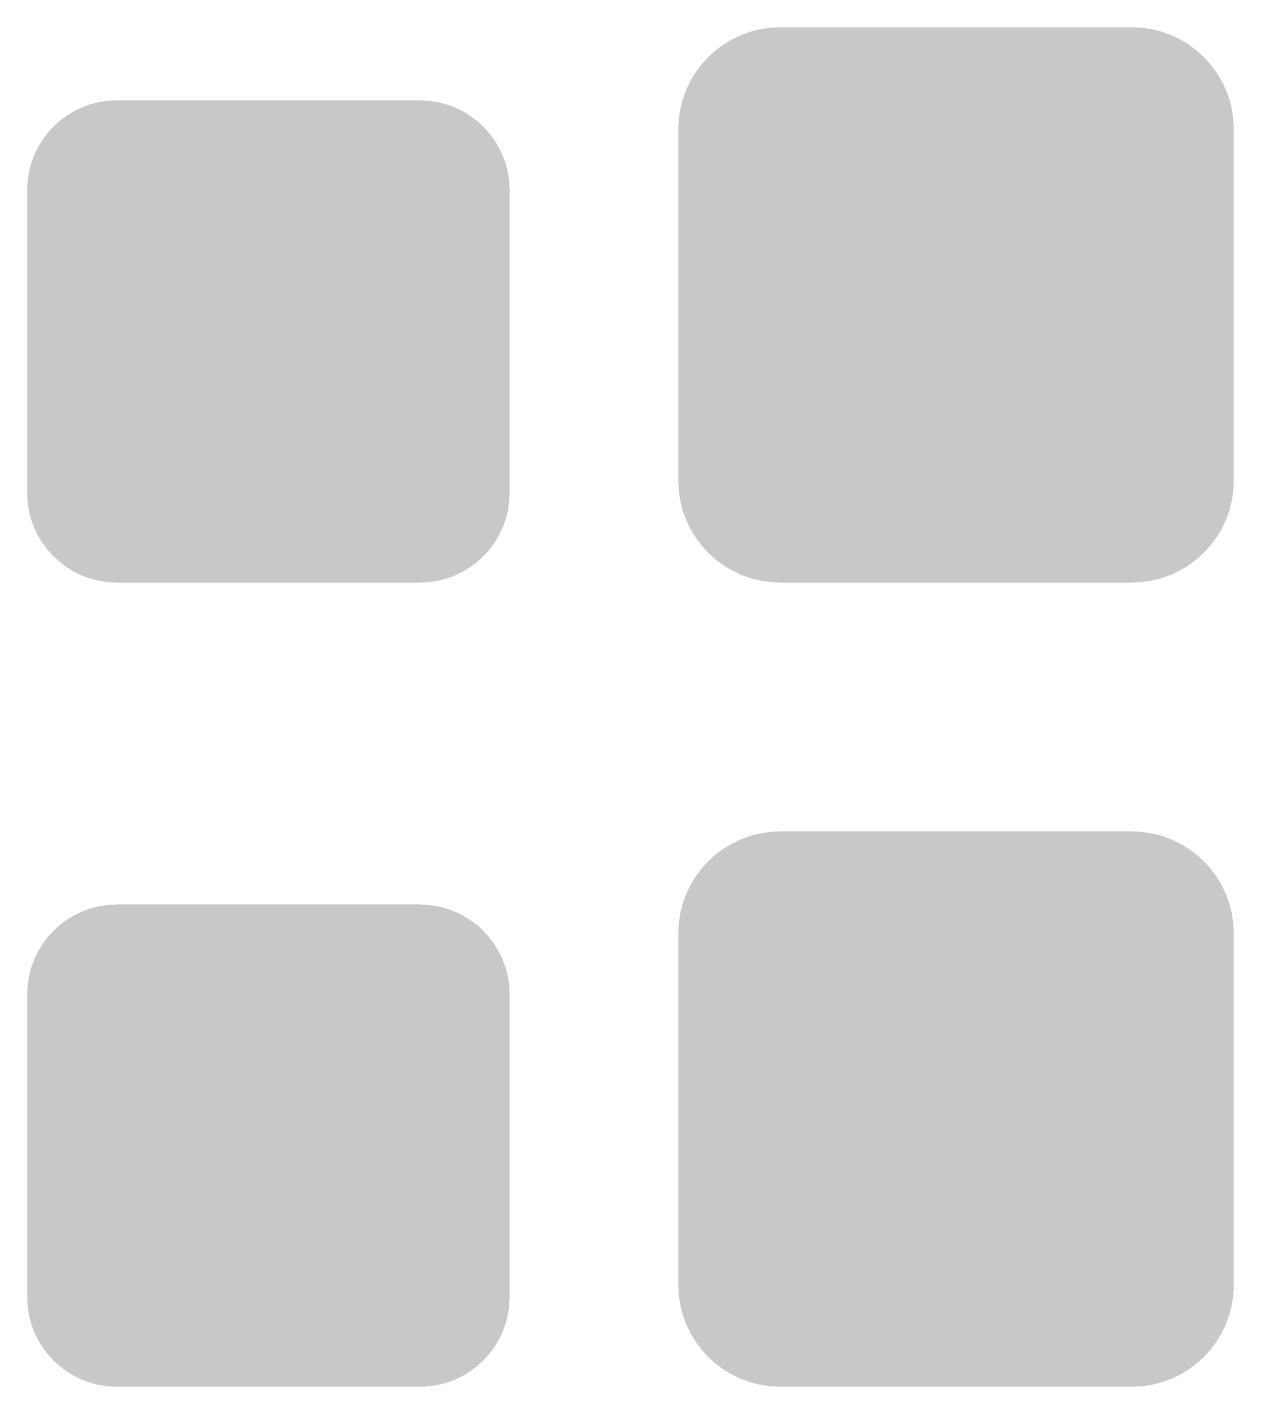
# Model space of a CAD drawing. Header units: millimetres. Extents: x 5277 to 6029, y 2052 to 2709.
# Drawn here: x 5706 to 5722.5, y 2513.63 to 2532.23 of the extents above; entities that cross this region are included whole.
import ezdxf

# ---------------------------------------------------------------- set-up
doc = ezdxf.new("R2010")
doc.units = ezdxf.units.MM
doc.layers.add('RailwayFacility', color=7, linetype='CONTINUOUS', true_color=0x000000)
doc.layers.add('ServiceFacility', color=7, linetype='CONTINUOUS', true_color=0x000000)

# ---------------------------------------------------------------- blocks, each defined once
blk = doc.blocks.new('602030206_план_мз')
at = {"layer": 'RailwayFacility', "linetype": 'Continuous'}
h = blk.add_hatch(color=256, dxfattribs=at)
edge = h.paths.add_edge_path()
edge.add_spline(control_points=[(0, 0), (0, 0.675), (0.55, 1.225), (1.225, 1.225)], knot_values=[-1, -1, -1, -1, 0, 0, 0, 0], degree=3, periodic=0)
edge.add_line((1.225, 1.225), (5.372, 1.225))
edge.add_spline(control_points=[(5.372, 1.225), (6.047, 1.225), (6.598, 0.675), (6.598, 0)], knot_values=[-1, -1, -1, -1, 0, 0, 0, 0], degree=3, periodic=0)
edge.add_line((6.598, 0), (6.598, -4.147))
edge.add_spline(control_points=[(6.598, -4.147), (6.598, -4.822), (6.047, -5.372), (5.372, -5.372)], knot_values=[-1, -1, -1, -1, 0, 0, 0, 0], degree=3, periodic=0)
edge.add_line((5.372, -5.372), (1.225, -5.372))
edge.add_spline(control_points=[(1.225, -5.372), (0.55, -5.372), (0, -4.822), (0, -4.147)], knot_values=[-1, -1, -1, -1, 0, 0, 0, 0], degree=3, periodic=0)
edge.add_line((0, -4.147), (0, 0))
edge = h.paths.add_edge_path(flags=16)
edge.add_spline(control_points=[(0.313, -4.147), (0.313, -4.652), (0.72, -5.059), (1.225, -5.059)], knot_values=[-1, -1, -1, -1, 0, 0, 0, 0], degree=3, periodic=0)
edge.add_line((1.225, -5.059), (5.372, -5.059))
edge.add_spline(control_points=[(5.372, -5.059), (5.878, -5.059), (6.285, -4.652), (6.285, -4.147)], knot_values=[-1, -1, -1, -1, 0, 0, 0, 0], degree=3, periodic=0)
edge.add_line((6.285, -4.147), (6.285, 0))
edge.add_spline(control_points=[(6.285, 0), (6.285, 0.505), (5.878, 0.912), (5.372, 0.912)], knot_values=[-1, -1, -1, -1, 0, 0, 0, 0], degree=3, periodic=0)
edge.add_line((5.372, 0.912), (1.225, 0.912))
edge.add_spline(control_points=[(1.225, 0.912), (0.72, 0.912), (0.313, 0.505), (0.313, 0)], knot_values=[-1, -1, -1, -1, 0, 0, 0, 0], degree=3, periodic=0)
edge.add_line((0.313, 0), (0.313, -4.147))
at = {"layer": 'RailwayFacility', "linetype": 'Continuous', "true_color": 0xff0000}
h = blk.add_hatch(color=1, dxfattribs=at)
edge = h.paths.add_edge_path()
edge.add_line((0.313, 0), (0.313, -4.147))
edge.add_spline(control_points=[(0.313, -4.147), (0.313, -4.652), (0.72, -5.059), (1.225, -5.059)], knot_values=[-1, -1, -1, -1, 0, 0, 0, 0], degree=3, periodic=0)
edge.add_line((1.225, -5.059), (5.372, -5.059))
edge.add_spline(control_points=[(5.372, -5.059), (5.878, -5.059), (6.285, -4.652), (6.285, -4.147)], knot_values=[-1, -1, -1, -1, 0, 0, 0, 0], degree=3, periodic=0)
edge.add_line((6.285, -4.147), (6.285, 0))
edge.add_spline(control_points=[(6.285, 0), (6.285, 0.505), (5.878, 0.912), (5.372, 0.912)], knot_values=[-1, -1, -1, -1, 0, 0, 0, 0], degree=3, periodic=0)
edge.add_line((5.372, 0.912), (1.225, 0.912))
edge.add_spline(control_points=[(1.225, 0.912), (0.72, 0.912), (0.313, 0.505), (0.313, 0)], knot_values=[-1, -1, -1, -1, 0, 0, 0, 0], degree=3, periodic=0)
at = {"layer": 'RailwayFacility', "linetype": 'Continuous'}
h = blk.add_hatch(color=256, dxfattribs=at)
h.paths.add_polyline_path([(2.024, 0.288), (2.027, 0.288), (2.031, 0.29), (2.031, 0.292), (2.031, 0.294), (2.031, 0.296), (2.089, 0.296), (2.189, 0.256), (2.231, 0.216), (2.273, 0.175), (2.368, 0.051), (2.421, -0.032), (2.474, -0.116), (2.545, -0.226), (2.563, -0.251), (3.384, -0.408), (4.591, -0.718), (4.977, -0.871), (5.043, -0.897), (5.185, -0.999), (5.262, -1.075), (5.404, -1.214), (5.546, -1.509), (5.546, -1.666), (5.546, -1.739), (5.51, -1.878), (5.473, -1.943), (5.422, -2.013), (5.305, -2.082), (5.24, -2.082), (5.222, -2.082), (5.192, -2.078), (5.181, -2.075), (4.875, -1.969), (4.226, -1.732), (3.883, -1.6), (3.84, -1.644), (3.737, -1.746), (3.679, -1.805), (3.621, -1.863), (3.537, -1.945), (3.511, -1.969), (3.486, -1.992), (3.427, -2.044), (3.395, -2.071), (3.362, -2.098), (3.303, -2.135), (3.278, -2.144), (3.252, -2.153), (3.194, -2.162), (3.161, -2.162), (3.121, -2.162), (3.037, -2.147), (2.994, -2.133), (2.906, -2.107), (2.818, -2.027), (2.818, -1.972), (2.818, -1.947), (2.837, -1.885), (2.855, -1.848), (2.884, -1.797), (2.968, -1.653), (3.023, -1.56), (3.077, -1.467), (3.147, -1.352), (3.161, -1.331), (3.056, -1.29), (2.49, -1.064), (2.031, -0.878), (1.998, -0.867), (1.903, -0.383), (1.841, 0.092), (1.841, 0.095), (1.841, 0.101), (1.841, 0.102), (1.841, 0.104), (1.841, 0.106), (1.841, 0.139), (1.865, 0.199), (1.889, 0.226), (1.912, 0.254), (1.98, 0.285)])
h.paths.add_polyline_path([(3.978, -2.629), (5.342, -2.629), (5.375, -2.629), (5.431, -2.652), (5.455, -2.676), (5.479, -2.7), (5.502, -2.756), (5.502, -2.789), (5.502, -4.014), (5.502, -4.047), (5.479, -4.106), (5.455, -4.131), (5.431, -4.157), (5.375, -4.182), (5.342, -4.182), (5.305, -4.182), (5.247, -4.182), (5.225, -4.182), (5.203, -4.182), (5.181, -4.182), (5.178, -4.252), (5.125, -4.368), (5.076, -4.416), (5.026, -4.463), (4.908, -4.51), (4.839, -4.51), (4.769, -4.51), (4.651, -4.463), (4.602, -4.416), (4.552, -4.368), (4.5, -4.252), (4.496, -4.182), (4.266, -4.182), (3.883, -4.182), (3.73, -4.182), (3.599, -4.182), (3.468, -4.182), (3.464, -4.252), (3.409, -4.368), (3.358, -4.416), (3.307, -4.463), (3.187, -4.51), (3.118, -4.51), (3.048, -4.51), (2.93, -4.463), (2.88, -4.416), (2.831, -4.368), (2.778, -4.252), (2.775, -4.182), (2.643, -4.182), (2.596, -4.182), (2.518, -4.151), (2.487, -4.12), (2.456, -4.089), (2.425, -4.011), (2.425, -3.963), (2.425, -3.482), (3.635, -3.482), (3.635, -3.839), (3.818, -3.839), (3.818, -2.789), (3.818, -2.756), (3.841, -2.7), (3.865, -2.676), (3.889, -2.652), (3.945, -2.629)])
h.paths.add_polyline_path([(4.839, -3.985), (4.828, -3.985), (4.795, -3.993), (4.773, -4), (4.758, -4.007), (4.729, -4.025), (4.715, -4.036), (4.696, -4.055), (4.675, -4.084), (4.671, -4.095), (4.664, -4.117), (4.656, -4.153), (4.656, -4.168), (4.656, -4.204), (4.684, -4.266), (4.711, -4.292), (4.738, -4.317), (4.802, -4.343), (4.839, -4.343), (4.875, -4.343), (4.937, -4.317), (4.963, -4.292), (4.988, -4.266), (5.014, -4.204), (5.014, -4.168), (5.014, -4.153), (5.006, -4.117), (4.999, -4.095), (4.995, -4.08), (4.977, -4.051), (4.963, -4.036), (4.948, -4.025), (4.919, -4.007), (4.904, -4), (4.882, -3.993), (4.85, -3.985)], flags=16)
h.paths.add_polyline_path([(3.118, -3.985), (3.107, -3.985), (3.074, -3.993), (3.052, -4), (3.034, -4.007), (3.004, -4.025), (2.994, -4.036), (2.979, -4.051), (2.961, -4.08), (2.957, -4.095), (2.95, -4.117), (2.942, -4.153), (2.942, -4.168), (2.942, -4.204), (2.968, -4.266), (2.994, -4.292), (3.019, -4.317), (3.081, -4.343), (3.118, -4.343), (3.154, -4.343), (3.218, -4.317), (3.245, -4.292), (3.272, -4.266), (3.3, -4.204), (3.3, -4.168), (3.3, -4.153), (3.293, -4.117), (3.285, -4.095), (3.278, -4.08), (3.26, -4.051), (3.249, -4.036), (3.238, -4.025), (3.209, -4.007), (3.19, -4), (3.169, -3.993), (3.132, -3.985)], flags=16)
h.paths.add_polyline_path([(0.864, -1.637), (1.615, -1.236), (2.359, -1.637), (1.615, -2.031)])
h.paths.add_polyline_path([(0.762, -1.768), (1.513, -2.162), (1.513, -3.096), (0.762, -2.687)])
h.paths.add_polyline_path([(2.461, -1.768), (2.461, -2.687), (1.71, -3.096), (1.71, -2.162)])
h.paths.add_polyline_path([(2.877, -2.789), (3.635, -2.789), (3.635, -3.314), (2.512, -3.314)])
h.paths.add_polyline_path([(3.482, 0.092), (3.624, 0.092), (3.796, 0.051), (3.825, 0.011), (4.16, -0.47), (3.212, -0.215), (3.212, -0.207), (3.209, -0.193), (3.205, -0.186), (3.201, -0.178), (3.194, -0.164), (3.19, -0.156), (3.18, -0.116), (3.169, -0.054), (3.169, -0.032), (3.169, 0.008), (3.19, 0.059), (3.212, 0.07), (3.234, 0.081), (3.303, 0.092), (3.351, 0.092), (3.358, 0.092), (3.389, 0.092), (3.413, 0.092), (3.437, 0.092), (3.471, 0.092)])
blk = doc.blocks.new('602030206_план_рз')
at = {"layer": 'RailwayFacility', "linetype": 'Continuous'}
h = blk.add_hatch(color=256, dxfattribs=at)
edge = h.paths.add_edge_path()
edge.add_spline(control_points=[(-0.095, -0.169), (-0.095, 0.599), (0.531, 1.225), (1.3, 1.225)], knot_values=[-1, -1, -1, -1, 0, 0, 0, 0], degree=3, periodic=0)
edge.add_line((1.3, 1.225), (6.108, 1.225))
edge.add_spline(control_points=[(6.108, 1.225), (6.877, 1.225), (7.503, 0.599), (7.503, -0.169)], knot_values=[-1, -1, -1, -1, 0, 0, 0, 0], degree=3, periodic=0)
edge.add_line((7.503, -0.169), (7.503, -4.978))
edge.add_spline(control_points=[(7.503, -4.978), (7.503, -5.747), (6.877, -6.372), (6.108, -6.372)], knot_values=[-1, -1, -1, -1, 0, 0, 0, 0], degree=3, periodic=0)
edge.add_line((6.108, -6.372), (1.3, -6.372))
edge.add_spline(control_points=[(1.3, -6.372), (0.531, -6.372), (-0.095, -5.747), (-0.095, -4.978)], knot_values=[-1, -1, -1, -1, 0, 0, 0, 0], degree=3, periodic=0)
edge.add_line((-0.095, -4.978), (-0.095, -0.169))
edge = h.paths.add_edge_path(flags=16)
edge.add_spline(control_points=[(0.218, -4.978), (0.218, -5.577), (0.701, -6.059), (1.3, -6.059)], knot_values=[-1, -1, -1, -1, 0, 0, 0, 0], degree=3, periodic=0)
edge.add_line((1.3, -6.059), (6.108, -6.059))
edge.add_spline(control_points=[(6.108, -6.059), (6.707, -6.059), (7.19, -5.577), (7.19, -4.978)], knot_values=[-1, -1, -1, -1, 0, 0, 0, 0], degree=3, periodic=0)
edge.add_line((7.19, -4.978), (7.19, -0.169))
edge.add_spline(control_points=[(7.19, -0.169), (7.19, 0.43), (6.707, 0.912), (6.108, 0.912)], knot_values=[-1, -1, -1, -1, 0, 0, 0, 0], degree=3, periodic=0)
edge.add_line((6.108, 0.912), (1.3, 0.912))
edge.add_spline(control_points=[(1.3, 0.912), (0.701, 0.912), (0.218, 0.43), (0.218, -0.169)], knot_values=[-1, -1, -1, -1, 0, 0, 0, 0], degree=3, periodic=0)
edge.add_line((0.218, -0.169), (0.218, -4.978))
at = {"layer": 'RailwayFacility', "linetype": 'Continuous', "true_color": 0xff0000}
h = blk.add_hatch(color=1, dxfattribs=at)
edge = h.paths.add_edge_path()
edge.add_spline(control_points=[(0.218, -4.978), (0.218, -5.577), (0.701, -6.059), (1.3, -6.059)], knot_values=[-1, -1, -1, -1, 0, 0, 0, 0], degree=3, periodic=0)
edge.add_line((1.3, -6.059), (6.108, -6.059))
edge.add_spline(control_points=[(6.108, -6.059), (6.707, -6.059), (7.19, -5.577), (7.19, -4.978)], knot_values=[-1, -1, -1, -1, 0, 0, 0, 0], degree=3, periodic=0)
edge.add_line((7.19, -4.978), (7.19, -0.169))
edge.add_spline(control_points=[(7.19, -0.169), (7.19, 0.43), (6.707, 0.912), (6.108, 0.912)], knot_values=[-1, -1, -1, -1, 0, 0, 0, 0], degree=3, periodic=0)
edge.add_line((6.108, 0.912), (1.3, 0.912))
edge.add_spline(control_points=[(1.3, 0.912), (0.701, 0.912), (0.218, 0.43), (0.218, -0.169)], knot_values=[-1, -1, -1, -1, 0, 0, 0, 0], degree=3, periodic=0)
edge.add_line((0.218, -0.169), (0.218, -4.978))
at = {"layer": 'RailwayFacility', "linetype": 'Continuous'}
h = blk.add_hatch(color=256, dxfattribs=at)
edge = h.paths.add_edge_path()
edge.add_line((0.426, -0.513), (0.426, -4.634))
edge.add_spline(control_points=[(0.426, -4.634), (0.426, -5.305), (0.973, -5.852), (1.644, -5.852)], knot_values=[0, 0, 0, 0, 1, 1, 1, 1], degree=3, periodic=0)
edge.add_line((1.644, -5.852), (5.765, -5.852))
edge.add_spline(control_points=[(5.765, -5.852), (6.435, -5.852), (6.983, -5.305), (6.983, -4.634)], knot_values=[0, 0, 0, 0, 1, 1, 1, 1], degree=3, periodic=0)
edge.add_line((6.983, -4.634), (6.983, -0.513))
edge.add_spline(control_points=[(6.983, -0.513), (6.983, 0.158), (6.435, 0.705), (5.765, 0.705)], knot_values=[0, 0, 0, 0, 1, 1, 1, 1], degree=3, periodic=0)
edge.add_line((5.765, 0.705), (1.644, 0.705))
edge.add_spline(control_points=[(1.644, 0.705), (0.973, 0.705), (0.426, 0.158), (0.426, -0.513)], knot_values=[0, 0, 0, 0, 1, 1, 1, 1], degree=3, periodic=0)
edge = h.paths.add_edge_path(flags=16)
edge.add_spline(control_points=[(0.737, -4.634), (0.737, -5.136), (1.142, -5.541), (1.644, -5.541)], knot_values=[-1, -1, -1, -1, 0, 0, 0, 0], degree=3, periodic=0)
edge.add_line((1.644, -5.541), (5.765, -5.541))
edge.add_spline(control_points=[(5.765, -5.541), (6.267, -5.541), (6.671, -5.136), (6.671, -4.634)], knot_values=[-1, -1, -1, -1, 0, 0, 0, 0], degree=3, periodic=0)
edge.add_line((6.671, -4.634), (6.671, -0.513))
edge.add_spline(control_points=[(6.671, -0.513), (6.671, -0.011), (6.267, 0.394), (5.765, 0.394)], knot_values=[-1, -1, -1, -1, 0, 0, 0, 0], degree=3, periodic=0)
edge.add_line((5.765, 0.394), (1.644, 0.394))
edge.add_spline(control_points=[(1.644, 0.394), (1.142, 0.394), (0.737, -0.011), (0.737, -0.513)], knot_values=[-1, -1, -1, -1, 0, 0, 0, 0], degree=3, periodic=0)
edge.add_line((0.737, -0.513), (0.737, -4.634))
h = blk.add_hatch(color=256, dxfattribs=at)
h.paths.add_polyline_path([(2.41, -0.225), (2.414, -0.225), (2.417, -0.223), (2.417, -0.221), (2.417, -0.219), (2.417, -0.217), (2.476, -0.217), (2.576, -0.257), (2.618, -0.297), (2.66, -0.338), (2.755, -0.462), (2.808, -0.545), (2.861, -0.629), (2.932, -0.739), (2.95, -0.764), (3.77, -0.921), (4.977, -1.231), (5.364, -1.384), (5.43, -1.41), (5.572, -1.512), (5.648, -1.588), (5.791, -1.727), (5.933, -2.022), (5.933, -2.179), (5.933, -2.252), (5.896, -2.391), (5.86, -2.456), (5.809, -2.525), (5.692, -2.595), (5.626, -2.595), (5.608, -2.595), (5.579, -2.591), (5.568, -2.587), (5.262, -2.482), (4.613, -2.245), (4.27, -2.113), (4.226, -2.157), (4.124, -2.259), (4.066, -2.318), (4.007, -2.376), (3.923, -2.458), (3.898, -2.482), (3.872, -2.505), (3.814, -2.556), (3.781, -2.584), (3.748, -2.611), (3.69, -2.648), (3.665, -2.657), (3.639, -2.666), (3.581, -2.675), (3.548, -2.675), (3.508, -2.675), (3.424, -2.66), (3.38, -2.646), (3.293, -2.62), (3.205, -2.54), (3.205, -2.485), (3.205, -2.46), (3.223, -2.398), (3.242, -2.361), (3.271, -2.31), (3.355, -2.166), (3.409, -2.073), (3.464, -1.98), (3.533, -1.865), (3.548, -1.844), (3.442, -1.803), (2.877, -1.577), (2.417, -1.391), (2.385, -1.38), (2.29, -0.895), (2.228, -0.421), (2.228, -0.418), (2.228, -0.412), (2.228, -0.41), (2.228, -0.409), (2.228, -0.407), (2.228, -0.374), (2.252, -0.314), (2.275, -0.287), (2.299, -0.259), (2.366, -0.228)])
h.paths.add_polyline_path([(4.365, -3.142), (5.729, -3.142), (5.761, -3.142), (5.818, -3.165), (5.842, -3.189), (5.865, -3.213), (5.889, -3.269), (5.889, -3.302), (5.889, -4.527), (5.889, -4.56), (5.865, -4.619), (5.842, -4.644), (5.818, -4.67), (5.761, -4.695), (5.729, -4.695), (5.692, -4.695), (5.634, -4.695), (5.612, -4.695), (5.59, -4.695), (5.568, -4.695), (5.564, -4.764), (5.512, -4.881), (5.462, -4.929), (5.413, -4.976), (5.295, -5.023), (5.225, -5.023), (5.156, -5.023), (5.038, -4.976), (4.988, -4.929), (4.939, -4.881), (4.886, -4.764), (4.883, -4.695), (4.653, -4.695), (4.27, -4.695), (4.117, -4.695), (3.985, -4.695), (3.854, -4.695), (3.851, -4.764), (3.796, -4.881), (3.745, -4.929), (3.694, -4.976), (3.573, -5.023), (3.504, -5.023), (3.435, -5.023), (3.316, -4.976), (3.267, -4.929), (3.218, -4.881), (3.165, -4.764), (3.161, -4.695), (3.03, -4.695), (2.983, -4.695), (2.904, -4.664), (2.873, -4.633), (2.842, -4.602), (2.811, -4.524), (2.811, -4.476), (2.811, -3.995), (4.022, -3.995), (4.022, -4.352), (4.204, -4.352), (4.204, -3.302), (4.204, -3.269), (4.228, -3.213), (4.252, -3.189), (4.275, -3.165), (4.332, -3.142)])
h.paths.add_polyline_path([(5.225, -4.498), (5.214, -4.498), (5.182, -4.506), (5.16, -4.513), (5.145, -4.52), (5.116, -4.538), (5.101, -4.549), (5.083, -4.568), (5.061, -4.597), (5.058, -4.608), (5.05, -4.63), (5.043, -4.666), (5.043, -4.681), (5.043, -4.717), (5.07, -4.779), (5.098, -4.805), (5.125, -4.83), (5.189, -4.856), (5.225, -4.856), (5.262, -4.856), (5.324, -4.83), (5.349, -4.805), (5.375, -4.779), (5.4, -4.717), (5.4, -4.681), (5.4, -4.666), (5.393, -4.63), (5.386, -4.608), (5.382, -4.593), (5.364, -4.564), (5.349, -4.549), (5.335, -4.538), (5.306, -4.52), (5.291, -4.513), (5.269, -4.506), (5.236, -4.498)], flags=16)
h.paths.add_polyline_path([(3.504, -4.498), (3.493, -4.498), (3.46, -4.506), (3.439, -4.513), (3.42, -4.52), (3.391, -4.538), (3.38, -4.549), (3.366, -4.564), (3.347, -4.593), (3.344, -4.608), (3.336, -4.63), (3.329, -4.666), (3.329, -4.681), (3.329, -4.717), (3.355, -4.779), (3.38, -4.805), (3.406, -4.83), (3.468, -4.856), (3.504, -4.856), (3.541, -4.856), (3.604, -4.83), (3.632, -4.805), (3.659, -4.779), (3.686, -4.717), (3.686, -4.681), (3.686, -4.666), (3.679, -4.63), (3.672, -4.608), (3.665, -4.593), (3.646, -4.564), (3.635, -4.549), (3.624, -4.538), (3.595, -4.52), (3.577, -4.513), (3.555, -4.506), (3.519, -4.498)], flags=16)
h.paths.add_polyline_path([(1.251, -2.15), (2.002, -1.749), (2.746, -2.15), (2.002, -2.544)])
h.paths.add_polyline_path([(1.148, -2.281), (1.9, -2.675), (1.9, -3.609), (1.148, -3.2)])
h.paths.add_polyline_path([(2.848, -2.281), (2.848, -3.2), (2.097, -3.609), (2.097, -2.675)])
h.paths.add_polyline_path([(3.263, -3.302), (4.022, -3.302), (4.022, -3.827), (2.899, -3.827)])
h.paths.add_polyline_path([(3.869, -0.421), (4.011, -0.421), (4.182, -0.462), (4.212, -0.502), (4.547, -0.983), (3.599, -0.728), (3.599, -0.72), (3.595, -0.706), (3.592, -0.699), (3.588, -0.691), (3.581, -0.677), (3.577, -0.669), (3.566, -0.629), (3.555, -0.567), (3.555, -0.545), (3.555, -0.505), (3.577, -0.454), (3.599, -0.443), (3.621, -0.432), (3.69, -0.421), (3.738, -0.421), (3.745, -0.421), (3.776, -0.421), (3.8, -0.421), (3.823, -0.421), (3.858, -0.421)])
blk = doc.blocks.new('602030206_рек_мз')
at = {"layer": 'RailwayFacility', "linetype": 'Continuous'}
h = blk.add_hatch(color=256, dxfattribs=at)
edge = h.paths.add_edge_path()
edge.add_spline(control_points=[(0, 0), (0, 0.675), (0.55, 1.225), (1.225, 1.225)], knot_values=[-1, -1, -1, -1, 0, 0, 0, 0], degree=3, periodic=0)
edge.add_line((1.225, 1.225), (5.372, 1.225))
edge.add_spline(control_points=[(5.372, 1.225), (6.047, 1.225), (6.598, 0.675), (6.598, 0)], knot_values=[-1, -1, -1, -1, 0, 0, 0, 0], degree=3, periodic=0)
edge.add_line((6.598, 0), (6.598, -4.147))
edge.add_spline(control_points=[(6.598, -4.147), (6.598, -4.822), (6.047, -5.372), (5.372, -5.372)], knot_values=[-1, -1, -1, -1, 0, 0, 0, 0], degree=3, periodic=0)
edge.add_line((5.372, -5.372), (1.225, -5.372))
edge.add_spline(control_points=[(1.225, -5.372), (0.55, -5.372), (0, -4.822), (0, -4.147)], knot_values=[-1, -1, -1, -1, 0, 0, 0, 0], degree=3, periodic=0)
edge.add_line((0, -4.147), (0, 0))
edge = h.paths.add_edge_path(flags=16)
edge.add_spline(control_points=[(0.313, -4.147), (0.313, -4.652), (0.72, -5.059), (1.225, -5.059)], knot_values=[-1, -1, -1, -1, 0, 0, 0, 0], degree=3, periodic=0)
edge.add_line((1.225, -5.059), (5.372, -5.059))
edge.add_spline(control_points=[(5.372, -5.059), (5.878, -5.059), (6.285, -4.652), (6.285, -4.147)], knot_values=[-1, -1, -1, -1, 0, 0, 0, 0], degree=3, periodic=0)
edge.add_line((6.285, -4.147), (6.285, 0))
edge.add_spline(control_points=[(6.285, 0), (6.285, 0.505), (5.878, 0.912), (5.372, 0.912)], knot_values=[-1, -1, -1, -1, 0, 0, 0, 0], degree=3, periodic=0)
edge.add_line((5.372, 0.912), (1.225, 0.912))
edge.add_spline(control_points=[(1.225, 0.912), (0.72, 0.912), (0.313, 0.505), (0.313, 0)], knot_values=[-1, -1, -1, -1, 0, 0, 0, 0], degree=3, periodic=0)
edge.add_line((0.313, 0), (0.313, -4.147))
at = {"layer": 'RailwayFacility', "linetype": 'Continuous', "true_color": 0xffff00}
h = blk.add_hatch(color=2, dxfattribs=at)
edge = h.paths.add_edge_path()
edge.add_line((0.313, 0), (0.313, -4.147))
edge.add_spline(control_points=[(0.313, -4.147), (0.313, -4.652), (0.72, -5.059), (1.225, -5.059)], knot_values=[-1, -1, -1, -1, 0, 0, 0, 0], degree=3, periodic=0)
edge.add_line((1.225, -5.059), (5.372, -5.059))
edge.add_spline(control_points=[(5.372, -5.059), (5.878, -5.059), (6.285, -4.652), (6.285, -4.147)], knot_values=[-1, -1, -1, -1, 0, 0, 0, 0], degree=3, periodic=0)
edge.add_line((6.285, -4.147), (6.285, 0))
edge.add_spline(control_points=[(6.285, 0), (6.285, 0.505), (5.878, 0.912), (5.372, 0.912)], knot_values=[-1, -1, -1, -1, 0, 0, 0, 0], degree=3, periodic=0)
edge.add_line((5.372, 0.912), (1.225, 0.912))
edge.add_spline(control_points=[(1.225, 0.912), (0.72, 0.912), (0.313, 0.505), (0.313, 0)], knot_values=[-1, -1, -1, -1, 0, 0, 0, 0], degree=3, periodic=0)
at = {"layer": 'RailwayFacility', "linetype": 'Continuous'}
h = blk.add_hatch(color=256, dxfattribs=at)
h.paths.add_polyline_path([(2.024, 0.288), (2.027, 0.288), (2.031, 0.29), (2.031, 0.292), (2.031, 0.294), (2.031, 0.296), (2.089, 0.296), (2.189, 0.256), (2.231, 0.216), (2.273, 0.175), (2.368, 0.051), (2.421, -0.032), (2.474, -0.116), (2.545, -0.226), (2.563, -0.251), (3.384, -0.408), (4.591, -0.718), (4.977, -0.871), (5.043, -0.897), (5.185, -0.999), (5.262, -1.075), (5.404, -1.214), (5.546, -1.509), (5.546, -1.666), (5.546, -1.739), (5.51, -1.878), (5.473, -1.943), (5.422, -2.013), (5.305, -2.082), (5.24, -2.082), (5.222, -2.082), (5.192, -2.078), (5.181, -2.075), (4.875, -1.969), (4.226, -1.732), (3.883, -1.6), (3.84, -1.644), (3.737, -1.746), (3.679, -1.805), (3.621, -1.863), (3.537, -1.945), (3.511, -1.969), (3.486, -1.992), (3.427, -2.044), (3.395, -2.071), (3.362, -2.098), (3.303, -2.135), (3.278, -2.144), (3.252, -2.153), (3.194, -2.162), (3.161, -2.162), (3.121, -2.162), (3.037, -2.147), (2.994, -2.133), (2.906, -2.107), (2.818, -2.027), (2.818, -1.972), (2.818, -1.947), (2.837, -1.885), (2.855, -1.848), (2.884, -1.797), (2.968, -1.653), (3.023, -1.56), (3.077, -1.467), (3.147, -1.352), (3.161, -1.331), (3.056, -1.29), (2.49, -1.064), (2.031, -0.878), (1.998, -0.867), (1.903, -0.383), (1.841, 0.092), (1.841, 0.095), (1.841, 0.101), (1.841, 0.102), (1.841, 0.104), (1.841, 0.106), (1.841, 0.139), (1.865, 0.199), (1.889, 0.226), (1.912, 0.254), (1.98, 0.285)])
h.paths.add_polyline_path([(3.978, -2.629), (5.342, -2.629), (5.375, -2.629), (5.431, -2.652), (5.455, -2.676), (5.479, -2.7), (5.502, -2.756), (5.502, -2.789), (5.502, -4.014), (5.502, -4.047), (5.479, -4.106), (5.455, -4.131), (5.431, -4.157), (5.375, -4.182), (5.342, -4.182), (5.305, -4.182), (5.247, -4.182), (5.225, -4.182), (5.203, -4.182), (5.181, -4.182), (5.178, -4.252), (5.125, -4.368), (5.076, -4.416), (5.026, -4.463), (4.908, -4.51), (4.839, -4.51), (4.769, -4.51), (4.651, -4.463), (4.602, -4.416), (4.552, -4.368), (4.5, -4.252), (4.496, -4.182), (4.266, -4.182), (3.883, -4.182), (3.73, -4.182), (3.599, -4.182), (3.468, -4.182), (3.464, -4.252), (3.409, -4.368), (3.358, -4.416), (3.307, -4.463), (3.187, -4.51), (3.118, -4.51), (3.048, -4.51), (2.93, -4.463), (2.88, -4.416), (2.831, -4.368), (2.778, -4.252), (2.775, -4.182), (2.643, -4.182), (2.596, -4.182), (2.518, -4.151), (2.487, -4.12), (2.456, -4.089), (2.425, -4.011), (2.425, -3.963), (2.425, -3.482), (3.635, -3.482), (3.635, -3.839), (3.818, -3.839), (3.818, -2.789), (3.818, -2.756), (3.841, -2.7), (3.865, -2.676), (3.889, -2.652), (3.945, -2.629)])
h.paths.add_polyline_path([(4.839, -3.985), (4.828, -3.985), (4.795, -3.993), (4.773, -4), (4.758, -4.007), (4.729, -4.025), (4.715, -4.036), (4.696, -4.055), (4.675, -4.084), (4.671, -4.095), (4.664, -4.117), (4.656, -4.153), (4.656, -4.168), (4.656, -4.204), (4.684, -4.266), (4.711, -4.292), (4.738, -4.317), (4.802, -4.343), (4.839, -4.343), (4.875, -4.343), (4.937, -4.317), (4.963, -4.292), (4.988, -4.266), (5.014, -4.204), (5.014, -4.168), (5.014, -4.153), (5.006, -4.117), (4.999, -4.095), (4.995, -4.08), (4.977, -4.051), (4.963, -4.036), (4.948, -4.025), (4.919, -4.007), (4.904, -4), (4.882, -3.993), (4.85, -3.985)], flags=16)
h.paths.add_polyline_path([(3.118, -3.985), (3.107, -3.985), (3.074, -3.993), (3.052, -4), (3.034, -4.007), (3.004, -4.025), (2.994, -4.036), (2.979, -4.051), (2.961, -4.08), (2.957, -4.095), (2.95, -4.117), (2.942, -4.153), (2.942, -4.168), (2.942, -4.204), (2.968, -4.266), (2.994, -4.292), (3.019, -4.317), (3.081, -4.343), (3.118, -4.343), (3.154, -4.343), (3.218, -4.317), (3.245, -4.292), (3.272, -4.266), (3.3, -4.204), (3.3, -4.168), (3.3, -4.153), (3.293, -4.117), (3.285, -4.095), (3.278, -4.08), (3.26, -4.051), (3.249, -4.036), (3.238, -4.025), (3.209, -4.007), (3.19, -4), (3.169, -3.993), (3.132, -3.985)], flags=16)
h.paths.add_polyline_path([(0.864, -1.637), (1.615, -1.236), (2.359, -1.637), (1.615, -2.031)])
h.paths.add_polyline_path([(0.762, -1.768), (1.513, -2.162), (1.513, -3.096), (0.762, -2.687)])
h.paths.add_polyline_path([(2.461, -1.768), (2.461, -2.687), (1.71, -3.096), (1.71, -2.162)])
h.paths.add_polyline_path([(2.877, -2.789), (3.635, -2.789), (3.635, -3.314), (2.512, -3.314)])
h.paths.add_polyline_path([(3.482, 0.092), (3.624, 0.092), (3.796, 0.051), (3.825, 0.011), (4.16, -0.47), (3.212, -0.215), (3.212, -0.207), (3.209, -0.193), (3.205, -0.186), (3.201, -0.178), (3.194, -0.164), (3.19, -0.156), (3.18, -0.116), (3.169, -0.054), (3.169, -0.032), (3.169, 0.008), (3.19, 0.059), (3.212, 0.07), (3.234, 0.081), (3.303, 0.092), (3.351, 0.092), (3.358, 0.092), (3.389, 0.092), (3.413, 0.092), (3.437, 0.092), (3.471, 0.092)])
blk = doc.blocks.new('602030206_рек_рз')
at = {"layer": 'RailwayFacility', "linetype": 'Continuous'}
h = blk.add_hatch(color=256, dxfattribs=at)
edge = h.paths.add_edge_path()
edge.add_spline(control_points=[(-0.095, -0.169), (-0.095, 0.599), (0.531, 1.225), (1.3, 1.225)], knot_values=[-1, -1, -1, -1, 0, 0, 0, 0], degree=3, periodic=0)
edge.add_line((1.3, 1.225), (6.108, 1.225))
edge.add_spline(control_points=[(6.108, 1.225), (6.877, 1.225), (7.503, 0.599), (7.503, -0.169)], knot_values=[-1, -1, -1, -1, 0, 0, 0, 0], degree=3, periodic=0)
edge.add_line((7.503, -0.169), (7.503, -4.978))
edge.add_spline(control_points=[(7.503, -4.978), (7.503, -5.747), (6.877, -6.372), (6.108, -6.372)], knot_values=[-1, -1, -1, -1, 0, 0, 0, 0], degree=3, periodic=0)
edge.add_line((6.108, -6.372), (1.3, -6.372))
edge.add_spline(control_points=[(1.3, -6.372), (0.531, -6.372), (-0.095, -5.747), (-0.095, -4.978)], knot_values=[-1, -1, -1, -1, 0, 0, 0, 0], degree=3, periodic=0)
edge.add_line((-0.095, -4.978), (-0.095, -0.169))
edge = h.paths.add_edge_path(flags=16)
edge.add_spline(control_points=[(0.218, -4.978), (0.218, -5.577), (0.701, -6.059), (1.3, -6.059)], knot_values=[-1, -1, -1, -1, 0, 0, 0, 0], degree=3, periodic=0)
edge.add_line((1.3, -6.059), (6.108, -6.059))
edge.add_spline(control_points=[(6.108, -6.059), (6.707, -6.059), (7.19, -5.577), (7.19, -4.978)], knot_values=[-1, -1, -1, -1, 0, 0, 0, 0], degree=3, periodic=0)
edge.add_line((7.19, -4.978), (7.19, -0.169))
edge.add_spline(control_points=[(7.19, -0.169), (7.19, 0.43), (6.707, 0.912), (6.108, 0.912)], knot_values=[-1, -1, -1, -1, 0, 0, 0, 0], degree=3, periodic=0)
edge.add_line((6.108, 0.912), (1.3, 0.912))
edge.add_spline(control_points=[(1.3, 0.912), (0.701, 0.912), (0.218, 0.43), (0.218, -0.169)], knot_values=[-1, -1, -1, -1, 0, 0, 0, 0], degree=3, periodic=0)
edge.add_line((0.218, -0.169), (0.218, -4.978))
at = {"layer": 'RailwayFacility', "linetype": 'Continuous', "true_color": 0xffff00}
h = blk.add_hatch(color=2, dxfattribs=at)
edge = h.paths.add_edge_path()
edge.add_spline(control_points=[(0.218, -4.978), (0.218, -5.577), (0.701, -6.059), (1.3, -6.059)], knot_values=[-1, -1, -1, -1, 0, 0, 0, 0], degree=3, periodic=0)
edge.add_line((1.3, -6.059), (6.108, -6.059))
edge.add_spline(control_points=[(6.108, -6.059), (6.707, -6.059), (7.19, -5.577), (7.19, -4.978)], knot_values=[-1, -1, -1, -1, 0, 0, 0, 0], degree=3, periodic=0)
edge.add_line((7.19, -4.978), (7.19, -0.169))
edge.add_spline(control_points=[(7.19, -0.169), (7.19, 0.43), (6.707, 0.912), (6.108, 0.912)], knot_values=[-1, -1, -1, -1, 0, 0, 0, 0], degree=3, periodic=0)
edge.add_line((6.108, 0.912), (1.3, 0.912))
edge.add_spline(control_points=[(1.3, 0.912), (0.701, 0.912), (0.218, 0.43), (0.218, -0.169)], knot_values=[-1, -1, -1, -1, 0, 0, 0, 0], degree=3, periodic=0)
edge.add_line((0.218, -0.169), (0.218, -4.978))
at = {"layer": 'RailwayFacility', "linetype": 'Continuous'}
h = blk.add_hatch(color=256, dxfattribs=at)
edge = h.paths.add_edge_path()
edge.add_line((0.426, -0.513), (0.426, -4.634))
edge.add_spline(control_points=[(0.426, -4.634), (0.426, -5.305), (0.973, -5.852), (1.644, -5.852)], knot_values=[0, 0, 0, 0, 1, 1, 1, 1], degree=3, periodic=0)
edge.add_line((1.644, -5.852), (5.765, -5.852))
edge.add_spline(control_points=[(5.765, -5.852), (6.435, -5.852), (6.983, -5.305), (6.983, -4.634)], knot_values=[0, 0, 0, 0, 1, 1, 1, 1], degree=3, periodic=0)
edge.add_line((6.983, -4.634), (6.983, -0.513))
edge.add_spline(control_points=[(6.983, -0.513), (6.983, 0.158), (6.435, 0.705), (5.765, 0.705)], knot_values=[0, 0, 0, 0, 1, 1, 1, 1], degree=3, periodic=0)
edge.add_line((5.765, 0.705), (1.644, 0.705))
edge.add_spline(control_points=[(1.644, 0.705), (0.973, 0.705), (0.426, 0.158), (0.426, -0.513)], knot_values=[0, 0, 0, 0, 1, 1, 1, 1], degree=3, periodic=0)
edge = h.paths.add_edge_path(flags=16)
edge.add_spline(control_points=[(0.737, -4.634), (0.737, -5.136), (1.142, -5.541), (1.644, -5.541)], knot_values=[-1, -1, -1, -1, 0, 0, 0, 0], degree=3, periodic=0)
edge.add_line((1.644, -5.541), (5.765, -5.541))
edge.add_spline(control_points=[(5.765, -5.541), (6.267, -5.541), (6.671, -5.136), (6.671, -4.634)], knot_values=[-1, -1, -1, -1, 0, 0, 0, 0], degree=3, periodic=0)
edge.add_line((6.671, -4.634), (6.671, -0.513))
edge.add_spline(control_points=[(6.671, -0.513), (6.671, -0.011), (6.267, 0.394), (5.765, 0.394)], knot_values=[-1, -1, -1, -1, 0, 0, 0, 0], degree=3, periodic=0)
edge.add_line((5.765, 0.394), (1.644, 0.394))
edge.add_spline(control_points=[(1.644, 0.394), (1.142, 0.394), (0.737, -0.011), (0.737, -0.513)], knot_values=[-1, -1, -1, -1, 0, 0, 0, 0], degree=3, periodic=0)
edge.add_line((0.737, -0.513), (0.737, -4.634))
h = blk.add_hatch(color=256, dxfattribs=at)
h.paths.add_polyline_path([(2.41, -0.225), (2.414, -0.225), (2.417, -0.223), (2.417, -0.221), (2.417, -0.219), (2.417, -0.217), (2.476, -0.217), (2.576, -0.257), (2.618, -0.297), (2.66, -0.338), (2.755, -0.462), (2.808, -0.545), (2.861, -0.629), (2.932, -0.739), (2.95, -0.764), (3.77, -0.921), (4.977, -1.231), (5.364, -1.384), (5.43, -1.41), (5.572, -1.512), (5.648, -1.588), (5.791, -1.727), (5.933, -2.022), (5.933, -2.179), (5.933, -2.252), (5.896, -2.391), (5.86, -2.456), (5.809, -2.525), (5.692, -2.595), (5.626, -2.595), (5.608, -2.595), (5.579, -2.591), (5.568, -2.587), (5.262, -2.482), (4.613, -2.245), (4.27, -2.113), (4.226, -2.157), (4.124, -2.259), (4.066, -2.318), (4.007, -2.376), (3.923, -2.458), (3.898, -2.482), (3.872, -2.505), (3.814, -2.556), (3.781, -2.584), (3.748, -2.611), (3.69, -2.648), (3.665, -2.657), (3.639, -2.666), (3.581, -2.675), (3.548, -2.675), (3.508, -2.675), (3.424, -2.66), (3.38, -2.646), (3.293, -2.62), (3.205, -2.54), (3.205, -2.485), (3.205, -2.46), (3.223, -2.398), (3.242, -2.361), (3.271, -2.31), (3.355, -2.166), (3.409, -2.073), (3.464, -1.98), (3.533, -1.865), (3.548, -1.844), (3.442, -1.803), (2.877, -1.577), (2.417, -1.391), (2.385, -1.38), (2.29, -0.895), (2.228, -0.421), (2.228, -0.418), (2.228, -0.412), (2.228, -0.41), (2.228, -0.409), (2.228, -0.407), (2.228, -0.374), (2.252, -0.314), (2.275, -0.287), (2.299, -0.259), (2.366, -0.228)])
h.paths.add_polyline_path([(4.365, -3.142), (5.729, -3.142), (5.761, -3.142), (5.818, -3.165), (5.842, -3.189), (5.865, -3.213), (5.889, -3.269), (5.889, -3.302), (5.889, -4.527), (5.889, -4.56), (5.865, -4.619), (5.842, -4.644), (5.818, -4.67), (5.761, -4.695), (5.729, -4.695), (5.692, -4.695), (5.634, -4.695), (5.612, -4.695), (5.59, -4.695), (5.568, -4.695), (5.564, -4.764), (5.512, -4.881), (5.462, -4.929), (5.413, -4.976), (5.295, -5.023), (5.225, -5.023), (5.156, -5.023), (5.038, -4.976), (4.988, -4.929), (4.939, -4.881), (4.886, -4.764), (4.883, -4.695), (4.653, -4.695), (4.27, -4.695), (4.117, -4.695), (3.985, -4.695), (3.854, -4.695), (3.851, -4.764), (3.796, -4.881), (3.745, -4.929), (3.694, -4.976), (3.573, -5.023), (3.504, -5.023), (3.435, -5.023), (3.316, -4.976), (3.267, -4.929), (3.218, -4.881), (3.165, -4.764), (3.161, -4.695), (3.03, -4.695), (2.983, -4.695), (2.904, -4.664), (2.873, -4.633), (2.842, -4.602), (2.811, -4.524), (2.811, -4.476), (2.811, -3.995), (4.022, -3.995), (4.022, -4.352), (4.204, -4.352), (4.204, -3.302), (4.204, -3.269), (4.228, -3.213), (4.252, -3.189), (4.275, -3.165), (4.332, -3.142)])
h.paths.add_polyline_path([(5.225, -4.498), (5.214, -4.498), (5.182, -4.506), (5.16, -4.513), (5.145, -4.52), (5.116, -4.538), (5.101, -4.549), (5.083, -4.568), (5.061, -4.597), (5.058, -4.608), (5.05, -4.63), (5.043, -4.666), (5.043, -4.681), (5.043, -4.717), (5.07, -4.779), (5.098, -4.805), (5.125, -4.83), (5.189, -4.856), (5.225, -4.856), (5.262, -4.856), (5.324, -4.83), (5.349, -4.805), (5.375, -4.779), (5.4, -4.717), (5.4, -4.681), (5.4, -4.666), (5.393, -4.63), (5.386, -4.608), (5.382, -4.593), (5.364, -4.564), (5.349, -4.549), (5.335, -4.538), (5.306, -4.52), (5.291, -4.513), (5.269, -4.506), (5.236, -4.498)], flags=16)
h.paths.add_polyline_path([(3.504, -4.498), (3.493, -4.498), (3.46, -4.506), (3.439, -4.513), (3.42, -4.52), (3.391, -4.538), (3.38, -4.549), (3.366, -4.564), (3.347, -4.593), (3.344, -4.608), (3.336, -4.63), (3.329, -4.666), (3.329, -4.681), (3.329, -4.717), (3.355, -4.779), (3.38, -4.805), (3.406, -4.83), (3.468, -4.856), (3.504, -4.856), (3.541, -4.856), (3.604, -4.83), (3.632, -4.805), (3.659, -4.779), (3.686, -4.717), (3.686, -4.681), (3.686, -4.666), (3.679, -4.63), (3.672, -4.608), (3.665, -4.593), (3.646, -4.564), (3.635, -4.549), (3.624, -4.538), (3.595, -4.52), (3.577, -4.513), (3.555, -4.506), (3.519, -4.498)], flags=16)
h.paths.add_polyline_path([(1.251, -2.15), (2.002, -1.749), (2.746, -2.15), (2.002, -2.544)])
h.paths.add_polyline_path([(1.148, -2.281), (1.9, -2.675), (1.9, -3.609), (1.148, -3.2)])
h.paths.add_polyline_path([(2.848, -2.281), (2.848, -3.2), (2.097, -3.609), (2.097, -2.675)])
h.paths.add_polyline_path([(3.263, -3.302), (4.022, -3.302), (4.022, -3.827), (2.899, -3.827)])
h.paths.add_polyline_path([(3.869, -0.421), (4.011, -0.421), (4.182, -0.462), (4.212, -0.502), (4.547, -0.983), (3.599, -0.728), (3.599, -0.72), (3.595, -0.706), (3.592, -0.699), (3.588, -0.691), (3.581, -0.677), (3.577, -0.669), (3.566, -0.629), (3.555, -0.567), (3.555, -0.545), (3.555, -0.505), (3.577, -0.454), (3.599, -0.443), (3.621, -0.432), (3.69, -0.421), (3.738, -0.421), (3.745, -0.421), (3.776, -0.421), (3.8, -0.421), (3.823, -0.421), (3.858, -0.421)])

msp = doc.modelspace()

# ---------------------------------------------------------------- block references
at = {"layer": 'RailwayFacility', "linetype": 'Continuous'}
for name, p in [('602030206_план_рз', (5715, 2531)), ('602030206_рек_рз', (5715, 2520)), ('602030206_рек_мз', (5706, 2519))]:
    msp.add_blockref(name, p, dxfattribs=at)
at = {"layer": 'ServiceFacility', "linetype": 'Continuous'}
msp.add_blockref('602030206_план_мз', (5706, 2530), dxfattribs=at)

doc.saveas('drawing.dxf')
